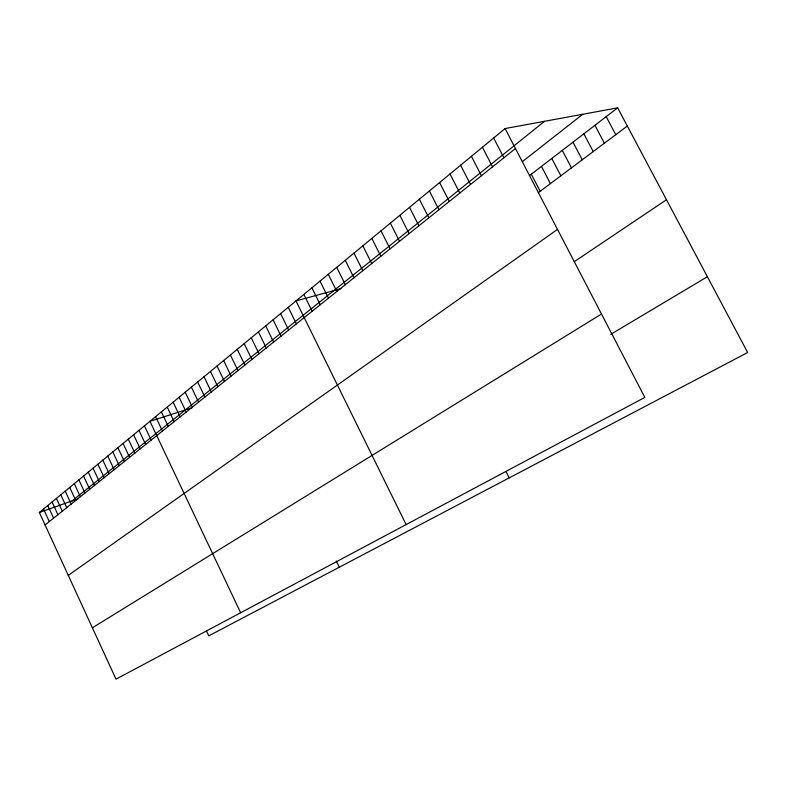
<?xml version="1.0" encoding="UTF-8"?>
<svg xmlns="http://www.w3.org/2000/svg" width="787" height="787" viewBox="0 0 787 787"><rect width="100%" height="100%" fill="white"/><g stroke="black" fill="none" stroke-linecap="round" stroke-linejoin="round"><path stroke-width="1.18" d="M505.087 128.566L644.838 397.415L116.014 679.151L39.35 512.475L505.087 128.566L617.657 107.849L747.65 352.497L208.762 635.857L206.391 630.8M72.079 500.935L544.515 121.316M45.095 524.959L515.465 148.517M522.578 161.473L582.724 114.282M529.484 175.599L617.657 107.849M538.347 192.658L627.328 126.038M68.282 575.376L557.501 229.401M574.235 261.697L666.481 199.731M92.394 627.8L601.484 314.013M610.712 334.347L707.385 276.719M39.35 512.475L78.257 498.761M191.949 407.823L149.943 421.311L240.645 612.748M340.889 288.691L295.991 300.929L406.122 524.595M606.197 116.663L615.759 134.705M594.933 125.31L604.386 143.214M583.865 133.82L593.221 151.576M572.985 142.181L582.242 159.791M562.292 150.386L571.46 167.867M551.785 158.462L560.856 175.806M541.456 166.401L550.428 183.617M531.304 174.212L540.187 191.29M493.646 138L503.896 157.774M482.421 147.258L492.554 166.854M471.413 156.328L481.428 175.757M460.611 165.231L470.508 184.492M450.007 173.966L459.795 193.071M439.608 182.545L449.288 201.482M429.397 190.966L438.969 209.736M419.363 199.229L428.836 217.851M409.525 207.345L418.891 225.81M399.855 215.313L409.112 233.631M390.352 223.144L399.521 241.304M505.962 471.472L509.199 477.886M381.026 230.837L390.096 248.849M371.848 238.392L380.829 256.267M362.837 245.819L371.73 263.547M353.983 253.119L362.777 270.708M345.277 260.3L353.983 277.752M336.718 267.354L345.336 284.668M328.297 274.289L336.836 291.475M320.024 281.116L328.474 298.165M311.878 287.826L320.25 304.746M303.871 294.436L312.154 311.229M288.239 307.323L296.365 323.86M280.605 313.61L288.652 330.028M273.089 319.797L281.067 336.098M265.701 325.897L273.601 342.079M258.421 331.898L266.252 347.962M251.25 337.8L259.012 353.757M244.196 343.624L251.889 359.452M237.251 349.349L244.875 365.07M336.324 561.062L339.305 567.22M230.404 354.986L237.959 370.608M223.656 360.554L231.152 376.058M217.015 366.024L224.443 381.42M210.463 371.425L217.832 386.712M204.02 376.737L211.319 391.926M197.665 381.98L204.895 397.061M191.398 387.145L198.57 402.127M185.22 392.231L192.343 407.115M179.131 397.248L186.194 412.034M173.13 402.196L180.134 416.884M167.218 407.076L174.153 421.665M161.374 411.886L168.27 426.377M155.619 416.628L162.456 431.03M144.424 425.856L151.153 440.071M138.984 430.341L145.654 444.468M133.613 434.768L140.234 448.816M128.311 439.146L134.882 453.096M123.077 443.455L129.599 457.326M117.912 447.714L124.385 461.497M112.816 451.915L119.24 465.619M107.78 456.067L114.154 469.682M102.812 460.159L109.147 473.695M97.903 464.202L104.189 477.66M93.063 468.196L99.3 481.565M88.282 472.141L94.47 485.431M83.55 476.037L89.708 489.248M78.887 479.883L84.996 493.016M74.283 483.68L80.343 496.745M69.728 487.428L75.749 500.414M65.232 491.137L71.214 504.054M60.786 494.797L66.728 507.645M56.398 498.417L62.291 511.186M52.06 501.998L57.913 514.688M47.771 505.529L53.595 518.151M43.541 509.022L49.315 521.574"/></g></svg>
